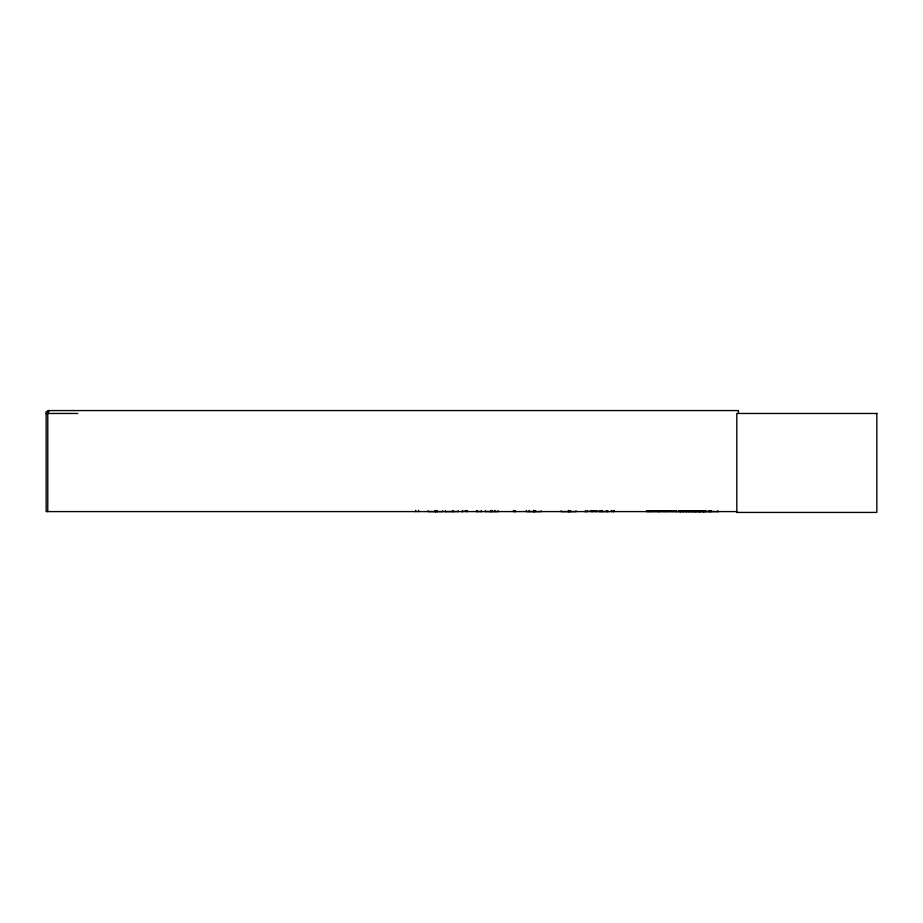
<?xml version="1.0" encoding="UTF-8"?>
<svg xmlns="http://www.w3.org/2000/svg" width="923" height="923" viewBox="0 0 923 923"><rect width="100%" height="100%" fill="white"/><g stroke="black" fill="none" stroke-linecap="round" stroke-linejoin="round"><path stroke-width="1.38" d="M442.902 510.777L442.902 511.596L428.053 511.561L428.064 510.777M672.475 511.469L672.509 510.777M686.62 511.492L686.793 511.388M445.036 511.596L458.246 511.492M696.98 511.469L697.061 510.777M584.79 511.596L595.45 510.846L595.543 511.596M688.246 511.492L688.293 510.569M461.627 511.596L467.142 510.846M435.402 511.469L435.437 510.846M462.215 511.492L462.308 510.846L462.4 511.596M466.519 511.492L466.461 510.569M533.609 511.492L533.713 510.846M435.783 511.596L435.737 510.569M569.064 511.596L568.73 510.361M49.034 411.612L46.15 411.612L46.15 511.596L736.992 511.596M46.15 413.469L77.809 413.469M646.827 510.95L675.025 510.95M678.543 511.157L705.357 511.157M646.792 511.192L675.059 511.192M678.52 511.354L705.357 511.354M498.489 511.561L485.279 511.492M515.311 511.492L515.772 511.492M596.731 511.596L596.731 510.777L596.812 511.388L608.465 511.561M613.518 511.469L614.21 511.561L614.291 510.361M646.815 511.538L718.382 511.561M534.175 511.596L534.013 510.569M481.991 511.492L476.637 511.492M477.156 511.492L477.214 510.569M600.019 511.492L600.112 510.569M700.58 511.492L700.499 510.846L700.419 511.596M710.641 511.492L710.779 510.569M699.207 511.492L699.138 510.846M498.143 511.469L498.074 510.777M700.222 511.492L700.245 510.777M686.274 511.596L686.031 510.846L685.997 511.596M648.384 511.388L648.384 510.846M738.435 413.469L738.435 410.573L47.777 410.573L47.777 511.596M717.875 510.777L717.875 511.596M711.183 510.569L711.183 511.596M710.133 510.777L710.133 511.596M709.706 510.777L709.706 511.596M708.841 510.777L708.841 511.596M706.095 510.777L706.095 511.596M705.334 510.811L705.334 511.573M704.157 510.569L704.157 511.596M703.937 510.569L703.937 511.596M703.753 510.569L703.753 511.596M703.614 510.569L703.695 511.596M703.314 510.569L703.314 511.596M699.969 510.777L699.969 511.596M699.069 510.777L699.069 511.596M698.123 510.777L698.123 511.596M696 510.569L696 511.596M695.619 510.569L695.619 511.596M694.927 510.569L694.973 511.596M694.604 510.569L694.604 511.596M692.677 510.569L692.677 511.596M692.181 510.569L692.181 511.596M690.762 510.777L690.762 511.596M689.181 510.777L689.181 511.596M688.777 510.569L688.835 511.596M683.412 510.569L683.412 511.596M682.916 510.569L682.916 511.596M680.989 510.777L680.989 511.596M680.355 510.569L680.355 511.596M679.859 510.569L679.859 511.596M676.444 510.777L676.444 511.596M666.083 510.777L666.083 511.596M658.918 510.569L658.918 511.596M658.399 510.569L658.399 511.596M651.234 510.777L651.234 511.596M648.188 510.777L648.281 511.596M646.585 510.569L646.585 511.596M611.695 510.569L611.695 511.596M611.395 510.361L611.395 511.596M607.784 510.777L607.784 511.596M606.342 510.777L606.342 511.596M602.373 510.569L602.373 511.596M602.084 510.569L602.084 511.596M600.446 510.569L600.446 511.596M599.396 510.777L599.396 511.596M595.012 510.777L595.012 511.596M592.854 510.569L592.854 511.596M592.554 510.569L592.554 511.596M591.643 510.569L591.643 511.596M591.308 510.569L591.308 511.596M587.155 510.777L587.155 511.596M585.413 510.777L585.413 511.596M576.079 510.777L576.067 511.596L561.23 511.596L561.23 510.777M570.414 510.569L570.402 511.596M568.706 510.777L568.706 511.596M568.383 510.569L568.406 511.596M541.19 510.777L541.178 511.596L526.341 511.561L526.26 510.361M535.513 510.569L535.513 511.596M533.863 510.361L533.863 511.596M533.494 510.569L533.517 511.596M529.144 510.361L529.144 511.596M515.103 510.777L515.103 511.596M515.011 510.777L515.011 511.596M514.076 510.361L514.076 511.596M513.419 510.569L513.407 511.596M494.924 510.361L494.924 511.596M492.04 510.361L492.04 511.596M491.036 510.569L491.036 511.596M490.586 510.569L490.586 511.596M485.175 510.777L485.175 511.596M481.275 510.777L481.275 511.596M476.441 510.777L476.441 511.596M467.234 510.777L467.234 511.596M466.3 510.569L466.3 511.596M458.339 510.777L458.339 511.596M452.928 510.569L452.928 511.596M452.478 510.569L452.478 511.596M445.44 510.777L445.44 511.596M437.237 510.569L437.237 511.596M435.552 510.361L435.552 511.596M435.218 510.569L435.241 511.596M418.638 510.361L418.638 511.596M415.754 510.361L415.754 511.596M876.85 413.469L736.808 413.469L736.808 512.427L876.85 512.427L876.85 413.469M613.391 511.596L613.391 510.777L613.299 511.596"/></g></svg>
